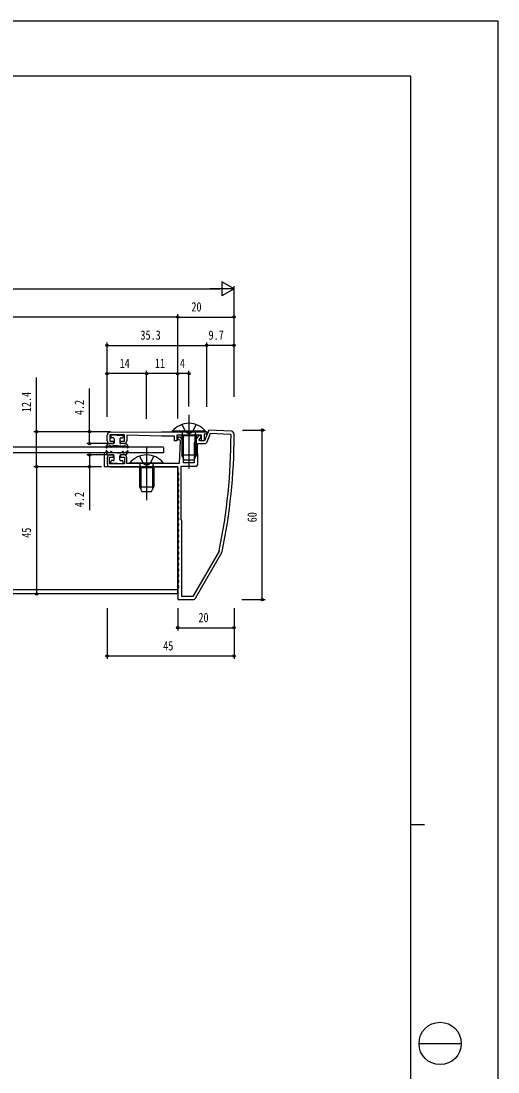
# Model space of a CAD drawing. Units: millimetres, scale not verified. Extents: x -420 to 420, y -297 to 297.
# Drawn here: x 251.4 to 420.5, y -75.1 to 297 of the extents above; entities that cross this region are included whole.
import ezdxf
from ezdxf.enums import TextEntityAlignment as Align

# ---------------------------------------------------------------- set-up
doc = ezdxf.new("R2010")
doc.units = ezdxf.units.MM
doc.header["$LTSCALE"] = 2
for name, color, linetype in [('0-2_YKK_11', 7, 'Continuous'), ('0-3_YKK_12', 2, 'Continuous'), ('0-4_YKK_13', 4, 'Continuous'), ('0-5_YKK_D', 6, 'Continuous'), ('0-6_YKK_ZWAK', 7, 'Continuous')]:
    doc.layers.add(name, color=color, linetype=linetype)
doc.styles.add('ＭＳ ゴシック', font='')
doc.styles.get('ＭＳ ゴシック').set_extended_font_data('MS Gothic')

msp = doc.modelspace()

# ---------------------------------------------------------------- linework, layer by layer
at = {"layer": '0-2_YKK_11'}
for p, q in [((281.975, 148.366), (281.975, 150.376)), ((326.975, 150.166), (326.975, 150.746)), ((281.975, 142.366), (281.975, 140.166)), ((313.264, 92.666), (322.612, 108.858))]:
    msp.add_line(p, q, dxfattribs=at)
for points in [[(287.975, 147.366), (286.725, 147.366), (286.725, 148.267), (288.075, 148.267), (288.075, 150.466), (282.875, 150.466), (282.875, 148.267), (284.225, 148.267), (284.225, 147.366), (282.975, 147.366)], [(282.965, 151.376), (301.275, 151.566), (317.275, 151.566), (317.275, 150.666), (316.375, 150.666), (316.375, 148.366), (315.475, 148.366), (315.475, 150.366), (306.725, 150.366), (306.725, 148.366), (305.825, 148.366), (305.825, 150.066), (301.275, 150.066), (288.975, 150.366), (288.975, 148.366)], [(326.028, 151.744), (317.975, 152.166), (316.517, 148.366), (314.717, 148.366), (314.545, 148.737), (315.225, 149.548), (315.225, 150.366), (314.607, 150.366), (313.348, 148.866), (312.875, 147.366), (312.875, 140.566), (309.075, 140.566), (309.075, 147.366), (308.602, 148.866), (307.973, 149.616), (306.975, 149.616), (306.975, 148.816), (307.674, 148.816), (307.816, 148.366), (307.513, 140.366), (296.434, 140.366), (296.25, 140.246), (295.7, 140.246), (295.517, 140.366), (288.975, 140.366), (288.975, 142.366)], [(317.45, 148.008), (318.649, 151.13), (325.591, 150.766), (325.875, 150.467)], [(314.15, 140.391), (313.975, 147.366), (316.517, 147.366)], [(287.975, 143.366), (286.725, 143.366), (286.725, 142.566), (288.175, 142.566), (288.175, 140.166), (282.775, 140.166), (282.775, 142.566), (284.225, 142.566), (284.225, 143.366), (282.975, 143.366)], [(282.975, 139.166), (306.975, 139.166), (306.975, 137.466), (307.125, 137.207), (307.275, 136.947), (307.275, 136.386), (307.125, 136.126), (306.975, 135.866), (306.975, 135.466), (307.125, 135.207), (307.275, 134.947), (307.275, 134.386), (307.125, 134.126), (306.975, 133.866), (306.975, 133.466), (307.125, 133.207), (307.275, 132.947), (307.275, 132.386), (307.125, 132.126), (306.975, 131.866), (306.975, 131.466), (307.125, 131.207), (307.275, 130.947), (307.275, 130.386), (307.125, 130.126), (306.975, 129.866), (306.975, 129.466), (307.125, 129.207), (307.275, 128.947), (307.275, 128.386), (307.125, 128.126), (306.975, 127.866), (306.975, 127.466), (307.125, 127.207), (307.275, 126.947), (307.275, 126.386), (307.125, 126.126), (306.975, 125.866), (306.975, 125.466), (307.125, 125.207)], [(308.475, 93.266), (308.475, 120.166), (308.175, 120.466), (308.175, 139.366), (313.15, 139.366)], [(307.125, 125.207), (307.275, 124.947), (307.275, 124.386), (307.125, 124.126), (306.975, 123.866), (306.975, 123.466), (307.125, 123.207), (307.275, 122.947), (307.275, 122.386), (307.125, 122.126), (306.975, 121.866), (306.975, 121.466), (307.125, 121.207), (307.275, 120.947), (307.275, 120.386), (307.125, 120.126), (306.975, 119.866), (306.975, 119.466), (307.125, 119.207), (307.275, 118.947), (307.275, 118.386), (307.125, 118.126), (306.975, 117.866), (306.975, 117.466), (307.125, 117.207), (307.275, 116.947), (307.275, 116.386), (307.125, 116.126), (306.975, 115.866), (306.975, 115.466), (307.125, 115.207), (307.275, 114.947), (307.275, 114.386), (307.125, 114.126), (306.975, 113.866), (306.975, 113.466), (307.125, 113.207), (307.275, 112.947), (307.275, 112.386), (307.125, 112.126)], [(307.125, 112.126), (306.975, 111.866), (306.975, 111.466), (307.125, 111.207), (307.275, 110.947), (307.275, 110.386), (307.125, 110.126), (306.975, 109.866), (306.975, 109.466), (307.125, 109.207), (307.275, 108.947), (307.275, 108.386), (307.125, 108.126), (306.975, 107.866), (306.975, 107.466), (307.125, 107.207), (307.275, 106.947), (307.275, 106.386), (307.125, 106.126), (306.975, 105.866), (306.975, 105.466), (307.125, 105.207), (307.275, 104.947), (307.275, 104.386), (307.125, 104.126), (306.975, 103.866), (306.975, 103.466), (307.125, 103.207), (307.275, 102.947), (307.275, 102.386), (307.125, 102.126), (306.975, 101.866), (306.975, 101.466), (307.125, 101.207), (307.275, 100.947), (307.275, 100.386), (307.125, 100.126), (306.975, 99.866), (306.975, 99.466), (307.125, 99.207)], [(321.661, 109.441), (321.628, 109.352), (312.34, 93.266), (308.475, 93.266)], [(307.125, 99.207), (307.275, 98.947), (307.275, 98.386), (307.125, 98.126), (306.975, 97.866), (306.975, 97.466), (307.125, 97.207), (307.275, 96.947), (307.275, 96.386), (307.125, 96.126), (306.975, 95.866), (306.975, 92.166), (312.398, 92.166)]]:
    msp.add_lwpolyline(points, dxfattribs=at)
for centre, radius, start, end in [((282.975, 150.376), 1, 90.59373, 180.00002), ((126.976, 150.166), 198.9, 348.18495, 0.08654), ((126.975, 150.166), 200, 348.16652, 359.99999), ((325.975, 150.746), 1, 360, 86.99997), ((282.975, 148.366), 1, 180.00001, 269.99999), ((287.975, 148.366), 1, 270.00001, 359.99999), ((316.517, 148.366), 1, 270.00002, 339), ((282.975, 142.366), 1, 90.00001, 179.99999), ((287.975, 142.366), 1, 0.00001, 89.99999), ((282.975, 140.166), 1, 180.00001, 269.99999), ((313.15, 140.366), 1, 270.00002, 1.43211), ((321.746, 109.358), 1, 330.00004, 348.16659), ((312.398, 93.166), 1, 270, 330.00002)]:
    msp.add_arc(centre, radius, start, end, dxfattribs=at)
at = {"layer": '0-3_YKK_12'}
for p, q in [((310.975, 157.566), (310.975, 138.566)), ((295.975, 146.366), (295.975, 127.366)), ((280.975, 144.166), (202.975, 144.166)), ((280.975, 144.166), (280.975, 139.166)), ((306.975, 139.166), (280.975, 139.166)), ((306.975, 94.166), (306.975, 139.166)), ((306.975, 95.566), (-13.025, 95.566)), ((306.975, 94.166), (-13.025, 94.166))]:
    msp.add_line(p, q, dxfattribs=at)
at = {"layer": '0-4_YKK_13'}
for p, q in [((308.475, 154.149), (309.83, 151.432)), ((313.475, 154.149), (312.12, 151.432)), ((283.275, 150.066), (283.275, 149.666)), ((285.475, 150.366), (283.575, 150.366)), ((284.175, 149.366), (283.575, 149.366)), ((284.475, 149.066), (284.475, 147.666)), ((285.475, 150.366), (287.375, 150.366)), ((286.475, 149.066), (286.475, 147.666)), ((286.775, 149.366), (287.375, 149.366)), ((287.675, 150.066), (287.675, 149.666)), ((305.075, 151.814), (305.075, 151.566)), ((316.875, 151.814), (305.075, 151.814)), ((305.075, 151.566), (316.875, 151.566)), ((308.475, 150.166), (308.692, 150.761)), ((313.475, 150.166), (308.475, 150.166)), ((308.475, 150.166), (308.475, 147.166)), ((308.908, 150.166), (308.715, 151.089)), ((308.908, 150.166), (308.908, 147.166)), ((310.975, 150.823), (309.83, 151.432)), ((310.975, 150.823), (312.12, 151.432)), ((313.042, 150.166), (313.236, 151.089)), ((313.042, 150.166), (313.042, 147.166)), ((313.475, 150.166), (313.259, 150.761)), ((313.475, 150.166), (313.475, 147.166)), ((316.875, 151.814), (316.875, 151.566)), ((301.975, 146.066), (211.975, 146.067)), ((282.072, 147.216), (281.509, 146.241)), ((281.942, 145.991), (281.985, 146.066)), ((282.332, 147.366), (284.175, 147.366)), ((283.41, 146.566), (282.851, 146.566)), ((283.251, 146.407), (283.41, 146.566)), ((283.975, 146.566), (283.534, 146.124)), ((285.475, 146.566), (283.975, 146.566)), ((285.475, 146.566), (286.975, 146.566)), ((288.619, 147.366), (286.775, 147.366)), ((286.975, 146.566), (287.417, 146.124)), ((288.879, 147.216), (289.442, 146.241)), ((289.009, 145.991), (288.966, 146.066)), ((301.975, 145.966), (301.975, 144.166)), ((308.475, 147.166), (308.475, 143.266)), ((308.908, 147.166), (308.908, 142.346)), ((313.042, 147.166), (313.042, 142.346)), ((313.475, 147.166), (313.475, 143.266)), ((211.975, 144.267), (301.975, 144.266)), ((282.072, 143.516), (281.509, 144.491)), ((281.942, 144.741), (281.985, 144.667)), ((282.332, 143.366), (284.175, 143.366)), ((283.41, 144.166), (282.851, 144.166)), ((283.251, 144.325), (283.41, 144.166)), ((283.975, 144.166), (283.534, 144.608)), ((285.475, 144.166), (283.975, 144.166)), ((284.475, 141.666), (284.475, 143.066)), ((285.475, 144.166), (286.975, 144.166)), ((286.475, 141.666), (286.475, 143.066)), ((288.619, 143.366), (286.775, 143.366)), ((286.975, 144.166), (287.417, 144.608)), ((288.879, 143.516), (289.442, 144.491)), ((289.009, 144.741), (288.966, 144.667)), ((293.475, 142.949), (294.83, 140.232)), ((298.475, 142.949), (297.12, 140.232)), ((313.475, 143.266), (308.475, 143.266)), ((309.275, 141.566), (308.475, 143.266)), ((312.675, 141.566), (309.275, 141.566)), ((313.475, 143.266), (312.675, 141.566)), ((283.275, 140.666), (283.275, 141.066)), ((284.175, 141.366), (283.575, 141.366)), ((285.475, 140.366), (283.575, 140.366)), ((285.475, 140.366), (287.375, 140.366)), ((286.775, 141.366), (287.375, 141.366)), ((287.675, 140.666), (287.675, 141.066)), ((290.075, 140.614), (290.075, 140.366)), ((290.075, 140.614), (301.875, 140.614)), ((301.875, 140.366), (290.075, 140.366)), ((293.475, 138.966), (293.692, 139.561)), ((293.475, 138.966), (298.475, 138.966)), ((293.475, 138.966), (293.475, 135.966)), ((293.908, 138.966), (293.715, 139.889)), ((293.908, 138.966), (293.908, 135.966)), ((295.975, 139.623), (294.83, 140.232)), ((295.975, 139.623), (297.12, 140.232)), ((298.042, 138.966), (298.236, 139.889)), ((298.042, 138.966), (298.042, 135.966)), ((298.475, 138.966), (298.259, 139.561)), ((298.475, 138.966), (298.475, 135.966)), ((301.875, 140.614), (301.875, 140.366)), ((293.475, 135.966), (293.475, 132.066)), ((293.908, 135.966), (293.908, 131.146)), ((298.042, 135.966), (298.042, 131.146)), ((298.475, 135.966), (298.475, 132.066)), ((293.475, 132.066), (294.275, 130.366)), ((293.475, 132.066), (298.475, 132.066)), ((294.275, 130.366), (297.675, 130.366)), ((297.675, 130.366), (298.475, 132.066))]:
    msp.add_line(p, q, dxfattribs=at)
for points in [[(287.7, 146.407), (287.541, 146.566), (288.1, 146.566)], [(287.7, 144.325), (287.541, 144.166), (288.099, 144.166)]]:
    msp.add_lwpolyline(points, dxfattribs=at)
for centre, radius, start, end in [((310.975, 146.866), 7.7, 39.98312, 140.01688), ((283.575, 150.066), 0.3, 90, 180), ((283.575, 149.666), 0.3, 180, 270), ((284.175, 149.066), 0.3, 0, 90), ((286.775, 149.066), 0.3, 90, 180), ((287.375, 150.066), 0.3, 0, 90), ((287.375, 149.666), 0.3, 270, 0), ((308.128, 150.966), 0.6, 340.03043, 90), ((313.823, 150.966), 0.6, 90, 199.96957), ((281.725, 146.116), 0.25, 150, 330.00999), ((282.851, 145.566), 1, 90, 150.00999), ((282.332, 147.066), 0.3, 90, 150), ((283.392, 146.266), 0.2, 135, 315), ((284.175, 147.666), 0.3, 270, 0), ((286.775, 147.666), 0.3, 180, 270), ((287.558, 146.266), 0.2, 225, 45), ((288.1, 145.566), 1, 29.99001, 90), ((288.619, 147.066), 0.3, 30, 90), ((289.225, 146.116), 0.25, 209.99001, 29.99001), ((281.725, 144.616), 0.25, 29.99001, 210), ((282.851, 145.166), 1, 209.99001, 270), ((282.332, 143.666), 0.3, 210, 270), ((283.392, 144.466), 0.2, 45, 225), ((284.175, 143.066), 0.3, 0, 90), ((284.175, 141.666), 0.3, 270, 0), ((286.775, 143.066), 0.3, 90, 180), ((286.775, 141.666), 0.3, 180, 270), ((287.558, 144.466), 0.2, 315, 135), ((288.099, 145.166), 1, 270, 330.00999), ((288.619, 143.666), 0.3, 270, 330), ((289.225, 144.616), 0.25, 330.00999, 150.00999), ((295.975, 135.666), 7.7, 39.98314, 140.01689), ((283.575, 141.066), 0.3, 90, 180), ((283.575, 140.666), 0.3, 180, 270), ((287.375, 141.066), 0.3, 0, 90), ((287.375, 140.666), 0.3, 270, 0), ((293.128, 139.766), 0.6, 340.03045, 90.00001), ((298.823, 139.766), 0.6, 90.00001, 199.96958)]:
    msp.add_arc(centre, radius, start, end, dxfattribs=at)
at = {"layer": '0-5_YKK_D'}
for p, q in [((326.975, 202.166), (322.645, 204.666)), ((322.645, 204.666), (322.645, 199.666)), ((-358.025, 202.166), (321.975, 202.166)), ((326.975, 202.166), (318.315, 202.166)), ((326.975, 202.166), (322.645, 199.666)), ((326.975, 165.12), (326.975, 203.166)), ((306.975, 192.166), (176.975, 192.166)), ((306.975, 156.294), (306.975, 193.166)), ((306.975, 192.166), (326.975, 192.166)), ((281.975, 156.814), (281.975, 183.166)), ((317.275, 160.383), (317.275, 183.166)), ((317.275, 160.383), (317.275, 183.166)), ((326.975, 163.963), (326.975, 183.166)), ((281.975, 182.166), (317.275, 182.166)), ((326.975, 182.166), (317.275, 182.166)), ((281.975, 156.814), (281.975, 173.166)), ((295.975, 172.166), (281.975, 172.166)), ((295.975, 156.197), (295.975, 173.166)), ((295.975, 156.197), (295.975, 173.166)), ((306.975, 172.166), (295.975, 172.166)), ((306.975, 156.814), (306.975, 173.166)), ((306.975, 156.294), (306.975, 173.166)), ((310.975, 172.166), (306.975, 172.166)), ((310.975, 160.566), (310.975, 173.166)), ((283.134, 151.566), (255.975, 151.566)), ((283.134, 151.566), (274.732, 151.566)), ((329.898, 152.142), (337.975, 152.142)), ((336.975, 92.166), (336.975, 152.142)), ((281.975, 147.366), (274.732, 147.366)), ((281.975, 143.366), (274.732, 143.366)), ((279.975, 139.166), (255.975, 139.166)), ((279.975, 139.166), (255.975, 139.166)), ((256.975, 139.166), (256.975, 94.166)), ((279.975, 139.166), (274.732, 139.166)), ((329.68, 92.166), (337.975, 92.166)), ((281.975, 89.113), (281.975, 71.166)), ((306.975, 89.113), (306.975, 81.166)), ((326.975, 89.113), (326.975, 81.166)), ((326.975, 89.113), (326.975, 71.166)), ((306.975, 82.166), (326.975, 82.166)), ((326.975, 72.166), (281.975, 72.166))]:
    msp.add_line(p, q, dxfattribs=at)
for points in [[(256.975, 139.166), (256.975, 151.566), (256.975, 170.806)], [(275.732, 147.366), (275.732, 151.566), (275.732, 166.866)], [(275.732, 143.366), (275.732, 139.166), (275.732, 123.866)]]:
    msp.add_lwpolyline(points, dxfattribs=at)
for centre in [(306.975, 192.166), (306.975, 192.166), (326.975, 192.166), (281.975, 182.166), (317.275, 182.166), (317.275, 182.166), (326.975, 182.166), (281.975, 172.166), (295.975, 172.166), (295.975, 172.166), (306.975, 172.166), (306.975, 172.166), (310.975, 172.166), (336.975, 152.142), (256.975, 151.566), (275.732, 151.566), (275.732, 147.366), (275.732, 143.366), (256.975, 139.166), (256.975, 139.166), (275.732, 139.166), (256.975, 94.166), (336.975, 92.166), (306.975, 82.166), (326.975, 82.166), (281.975, 72.166), (326.975, 72.166)]:
    msp.add_circle(centre, 0.425, dxfattribs=at)
at = {"layer": '0-6_YKK_ZWAK'}
for p, q in [((389.502, 277.5), (-390.498, 277.5)), ((389.502, 277.5), (389.502, -252.5)), ((389.502, 12.5), (394.502, 12.5)), ((392.502, -65), (407.502, -65))]:
    msp.add_line(p, q, dxfattribs=at)
msp.add_lwpolyline([(-420.5, -297), (420.5, -297), (420.5, 297), (-420.5, 297)], close=True, dxfattribs=at)
msp.add_circle((400.002, -65), 7.5, dxfattribs=at)

# ---------------------------------------------------------------- texts
at = {"layer": '0-5_YKK_D', "style": 'ＭＳ ゴシック', "width": 0.8}
for s, p in [('20', (311.835, 193.166)), ('35.3', (293.782, 183.166)), ('9.7', (317.925, 183.166)), ('14', (286.398, 173.166)), ('11', (298.898, 173.166)), ('4', (307.775, 173.166)), ('20', (314.335, 83.166)), ('45', (301.835, 73.166))]:
    msp.add_text(s, height=3.299, dxfattribs=at).set_placement(p, align=Align.BOTTOM_LEFT)
for s, p in [('12.4', (255.975, 158.526)), ('4.2', (274.732, 157.466)), ('4.2', (274.732, 124.866)), ('60', (335.975, 119.514)), ('45', (255.975, 114.026))]:
    msp.add_text(s, height=3.299, rotation=90, dxfattribs=at).set_placement(p, align=Align.BOTTOM_LEFT)

doc.saveas('drawing.dxf')
